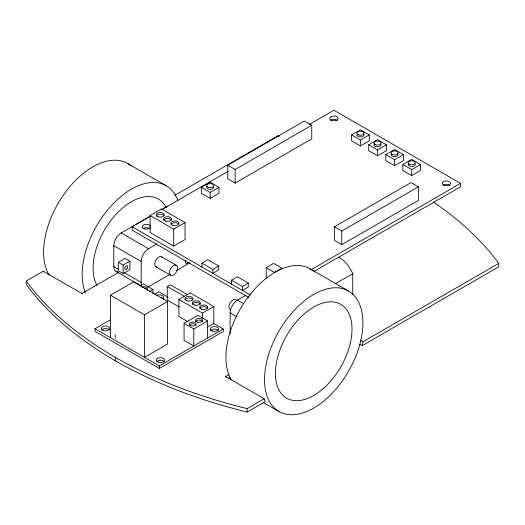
<?xml version="1.0" encoding="UTF-8"?>
<svg xmlns="http://www.w3.org/2000/svg" width="525" height="525" viewBox="0 0 525 525"><rect width="100%" height="100%" fill="white"/><g stroke="black" fill="none" stroke-linecap="round" stroke-linejoin="round"><path stroke-width="0.79" d="M433.65 202.204A416.581 240.509 0 0 1 498.75 263.386L363.202 341.644L362.125 345.667L359.71 344.275M229.071 374.528L225.632 376.51L264.219 398.79L265.296 401.572L247.177 412.033A416.581 240.509 0 0 1 26.25 284.484L26.25 281.078L43.293 271.241L81.88 293.521L82.071 294.053M174.923 195.248L277.823 135.837A416.581 240.509 0 0 1 279.353 136.211M227.784 165.237L304.375 121.019L311.738 125.272L311.738 138.876L235.148 183.094L227.784 178.841L227.784 165.237L235.148 169.49L311.738 125.272M150.124 215.512L161.464 208.97L185.03 222.574L185.03 239.577L173.69 246.127L150.124 232.523L150.124 215.512L173.69 229.123L185.03 222.574M117.771 271.858A10.415 6.011 -60 0 1 113.787 266.602L113.787 245.687A10.415 6.011 -60 0 1 121.15 232.929L150.629 215.913M161.155 209.836L167.475 206.187M248.909 297.55L132.156 230.14L132.156 226.741L150.563 216.11M161.89 209.573L228.441 171.15M309.153 124.55L333.933 110.243L460.596 183.369L460.596 186.775L314.042 271.386M201.331 187.307L210.171 182.208L219.01 187.307L219.01 193.259L210.171 198.365L201.331 193.259L201.331 187.307L210.171 192.412L219.01 187.307M118.282 262.31L125.055 258.398L129.918 261.207L129.918 269.706L123.139 273.617L118.282 270.815L118.282 262.31L123.139 265.118L129.918 261.207M141.697 285.252A10.415 6.011 -60 0 1 141.186 282.417L141.186 261.502A10.415 6.011 -60 0 1 148.549 248.745L156.968 243.882M351.606 134.905L360.445 129.8L369.278 134.905L369.278 140.857L360.445 145.957L351.606 140.857L351.606 134.905L360.445 140.004L369.278 134.905M81.88 293.521L118.296 272.495M368.694 144.769L377.527 139.663L386.367 144.769L386.367 150.721L377.527 155.82L368.694 150.721L368.694 144.769L377.527 149.868L386.367 144.769M110.467 295.175L133.593 281.82L167.613 301.468L167.613 343.98L144.487 357.335L144.487 314.816L110.467 295.175L110.467 337.693M139.808 285.836L143.266 283.841L152.985 289.452L152.985 293.501M170.303 274.109L148.549 286.67A10.415 6.011 -60 0 1 147.886 287.017M176.623 270.467L189.952 262.762M385.777 154.632L394.616 149.527L403.449 154.632L403.449 160.584L394.616 165.683L385.777 160.584L385.777 154.632L394.616 159.731L403.449 154.632M149.527 291.447L152.985 289.452M201.968 263.137L207.861 259.731L218.754 266.024L218.754 269.935L212.868 273.335L212.868 269.423L201.968 263.137L201.968 267.048M179.327 307.04L167.272 300.083L167.272 286.473L170.218 284.773L187.241 294.597M213.34 323.275L223.243 328.991L223.243 331.544L159.318 368.445L94.959 331.288L94.959 328.735L110.585 319.718M154.619 294.295L158.878 291.834L168.072 297.143M212.868 269.423L218.754 266.024M402.859 164.496L411.698 159.39L420.538 164.496L420.538 170.448L411.698 175.547L402.859 170.448L402.859 164.496L411.698 169.595L420.538 164.496M144.487 314.816L167.613 301.468M187.904 321.687L178.894 316.483L178.894 299.473L190.234 292.93L213.8 306.534L213.8 323.538L207.421 327.226M231.499 280.186L237.385 276.78L248.286 283.073L248.286 286.985L242.399 290.384L242.399 286.473L231.499 280.186L231.499 284.097M334.418 226.8L411.003 182.582L418.373 186.834L418.373 200.438L341.782 244.657L334.418 240.404L334.418 226.8L341.782 231.052L418.373 186.834M266.228 267.652L273.591 263.399L281.945 268.216L274.575 272.468L266.228 267.652L266.228 278.152M242.399 286.473L248.286 283.073M207.624 320.998L193.791 328.985L193.791 345.995L184.072 340.384L184.072 323.374L197.912 315.387L207.624 320.998L207.624 338.002M178.894 299.473L202.46 313.084L213.8 306.534M230.14 333.782L230.14 312.861A10.415 6.011 -60 0 1 237.503 300.11L245.93 295.247M311.207 269.62L460.596 183.369M94.959 328.735L159.318 365.899L223.243 328.991M335.153 283.861L352.754 273.702A23.225 13.407 60 0 0 339.058 257.289M228.834 378.066L230.245 377.245M26.25 281.078A416.581 240.509 0 0 0 247.177 408.634L264.219 398.79M362.125 345.667L498.75 266.785L498.75 263.386M127.568 163.459L166.156 185.732M309.908 268.728L348.495 291.007A69.569 40.169 -60 0 1 326.445 398.77A69.569 40.169 -60 0 1 266.195 363.989A69.569 40.169 -60 0 1 348.495 291.007M360.787 340.252L363.202 341.644M132.156 226.741L250.327 294.965M121.15 232.929L148.549 248.745M237.503 300.11L243.83 303.758M161.648 256.837L176.374 265.342A5.729 3.308 -60 0 1 174.562 274.214A5.729 3.308 -60 0 1 169.601 271.353A5.729 3.308 -60 0 1 176.374 265.342M155.918 266.759L170.645 275.264M113.787 245.687L141.186 261.502M230.14 312.861L236.467 316.509M167.272 286.473L184.295 296.303M113.787 266.602L118.703 269.443M124.327 272.685L141.186 282.417M115.946 271.373L141.284 286M184.072 323.374L193.791 328.985M263.491 402.59L278.926 411.502M94.507 286.873L94.251 286.374M225.881 377.219L225.632 376.51M43.483 271.773L43.293 271.241M411.698 169.595L411.698 175.547M394.616 159.731L394.616 165.683M377.527 149.868L377.527 155.82M360.445 140.004L360.445 145.957M352.754 273.702L352.754 294.623M341.782 231.052L341.782 244.657M277.823 135.837L277.823 136.474M247.177 408.634L247.177 412.033M235.148 169.49L235.148 183.094M210.171 192.412L210.171 198.365M202.46 313.084L202.46 318.754M173.69 229.123L173.69 246.127M159.318 365.899L159.318 368.445M123.139 265.118L123.139 273.617M115.218 334.904L115.218 338.303M115.218 357.269L115.218 360.668M157.29 267.008A5.729 3.308 -60 0 1 155.781 260.393A5.729 3.308 -60 0 1 162.382 257.572M188.37 262.185A2.605 1.503 -60 0 1 185.909 263.458A2.605 1.503 -60 0 1 185.778 260.689M230.797 309.848A5.729 3.308 -60 0 1 230.298 302.754A5.729 3.308 -60 0 1 236.611 300.431M192.406 304.231A4.029 2.33 0 0 1 196.35 302.38A4.029 2.33 0 0 1 200.294 304.231M185.036 299.978A4.029 2.33 0 0 1 188.987 298.128A4.029 2.33 0 0 1 192.931 299.978M199.769 308.483A4.029 2.33 0 0 1 203.713 306.633A4.029 2.33 0 0 1 207.657 308.483M142.124 287.3A3.452 1.995 0 0 1 146.783 287.418A3.452 1.995 0 0 1 146.993 290.108M144.697 288.547A3.452 1.995 0 0 1 147.722 290.122M189.289 325.31A3.452 1.995 0 0 1 192.668 323.728A3.452 1.995 0 0 1 196.055 325.31M195.694 321.471A3.452 1.995 0 0 1 198.982 320.086A3.452 1.995 0 0 1 202.269 321.471M156.673 361.712A4.167 2.402 0 0 1 160.296 360.262A4.167 2.402 0 0 1 164.141 361.495M101.738 329.995A4.167 2.402 0 0 1 105.564 328.545A4.167 2.402 0 0 1 109.384 329.995M160.322 297.472A4.167 2.402 0 0 1 163.439 299.092M156.798 295.431A4.167 2.402 0 0 1 162.54 295.654A4.167 2.402 0 0 1 162.415 298.974M210.584 330.586A4.167 2.402 0 0 1 214.403 329.136A4.167 2.402 0 0 1 218.229 330.586M415.019 163.78A3.544 2.047 0 0 1 411.318 166.53A3.544 2.047 0 0 1 408.719 163.393M397.72 153.654A3.544 2.047 0 0 1 394.741 156.673A3.544 2.047 0 0 1 391.394 153.779M380.848 144.053A3.544 2.047 0 0 1 377.147 146.803A3.544 2.047 0 0 1 374.548 143.66M363.549 133.921A3.544 2.047 0 0 1 360.57 136.946A3.544 2.047 0 0 1 357.223 134.052M213.393 186.46A3.544 2.047 0 0 1 210.046 189.354A3.544 2.047 0 0 1 207.06 186.329M163.629 220.27A4.029 2.33 0 0 1 167.573 218.42A4.029 2.33 0 0 1 171.518 220.27M170.993 224.516A4.029 2.33 0 0 1 174.943 222.672A4.029 2.33 0 0 1 178.887 224.516M156.266 216.018A4.029 2.33 0 0 1 160.007 214.167A4.029 2.33 0 0 1 164.049 215.788M143.095 228.598A4.167 2.402 0 0 1 149.494 228.598M443.258 185.233A4.167 2.402 0 0 1 449.656 185.233M330.501 120.448A4.167 2.402 0 0 1 337.365 120.448M231.052 379.66A69.569 40.169 -60 0 1 248.528 296.546A69.569 40.169 -60 0 1 313.313 271.123M85.345 292.602A69.569 40.169 -60 0 1 114.772 202.099A69.569 40.169 -60 0 1 177.949 200.806M49.087 275.021A69.569 40.169 -60 0 1 65.842 191.73A69.569 40.169 -60 0 1 130.974 165.854M97.013 285.338A54.154 31.264 -60 0 1 114.968 215.499A54.154 31.264 -60 0 1 166.208 207.506M126.584 269.023A2.08 1.201 -60 0 0 127.247 265.794A2.08 1.201 -60 0 0 124.779 267.98A2.08 1.201 -60 0 0 126.584 269.023M194.335 305.018A4.029 2.33 0 0 0 200.379 303.004A4.029 2.33 0 0 0 194.335 300.989A4.029 2.33 0 0 0 194.335 305.018M186.966 300.766A4.029 2.33 0 0 0 193.016 298.751A4.029 2.33 0 0 0 186.966 296.737A4.029 2.33 0 0 0 186.966 300.766M201.698 309.271A4.029 2.33 0 0 0 207.743 307.256A4.029 2.33 0 0 0 201.698 305.242A4.029 2.33 0 0 0 201.698 309.271M190.942 325.749A3.452 1.995 0 0 0 196.127 324.023A3.452 1.995 0 0 0 190.942 322.291A3.452 1.995 0 0 0 190.942 325.749M197.256 322.107A3.452 1.995 0 0 0 202.433 320.375A3.452 1.995 0 0 0 197.256 318.649A3.452 1.995 0 0 0 197.256 322.107M158.419 362.197A4.167 2.402 0 0 0 164.666 360.111A4.167 2.402 0 0 0 158.419 358.03A4.167 2.402 0 0 0 158.419 362.197M103.478 330.481A4.167 2.402 0 0 0 109.725 328.394A4.167 2.402 0 0 0 103.478 326.314A4.167 2.402 0 0 0 103.478 330.481M212.323 331.072A4.167 2.402 0 0 0 218.571 328.991A4.167 2.402 0 0 0 212.323 326.911A4.167 2.402 0 0 0 212.323 331.072M409.717 164.489A3.544 2.047 0 0 0 415.229 162.94A3.544 2.047 0 0 0 410.15 160.958A3.544 2.047 0 0 0 409.717 164.489M392.628 154.626A3.544 2.047 0 0 0 398.147 153.077A3.544 2.047 0 0 0 393.067 151.088A3.544 2.047 0 0 0 392.628 154.626M375.546 144.762A3.544 2.047 0 0 0 381.058 143.213A3.544 2.047 0 0 0 375.979 141.225A3.544 2.047 0 0 0 375.546 144.762M358.457 134.899A3.544 2.047 0 0 0 363.976 133.35A3.544 2.047 0 0 0 358.897 131.362A3.544 2.047 0 0 0 358.457 134.899M208.182 187.3A3.544 2.047 0 0 0 213.701 185.752A3.544 2.047 0 0 0 208.622 183.77A3.544 2.047 0 0 0 208.182 187.3M165.559 221.058A4.029 2.33 0 0 0 171.609 219.043A4.029 2.33 0 0 0 165.559 217.028A4.029 2.33 0 0 0 165.559 221.058M172.922 225.31A4.029 2.33 0 0 0 178.973 223.296A4.029 2.33 0 0 0 172.922 221.281A4.029 2.33 0 0 0 172.922 225.31M158.196 216.805A4.029 2.33 0 0 0 164.24 214.791A4.029 2.33 0 0 0 158.196 212.776A4.029 2.33 0 0 0 158.196 216.805M143.85 228.69A4.167 2.402 0 0 0 150.439 226.99A4.167 2.402 0 0 0 144.592 224.543A4.167 2.402 0 0 0 143.85 228.69M444.373 185.456A4.167 2.402 0 0 0 450.621 183.369A4.167 2.402 0 0 0 444.373 181.289A4.167 2.402 0 0 0 444.373 185.456M331.853 120.487A4.167 2.402 0 0 0 338.1 118.407A4.167 2.402 0 0 0 331.853 116.327A4.167 2.402 0 0 0 331.853 120.487M323.623 388.244A54.154 31.264 -60 0 0 340.791 304.356A54.154 31.264 -60 0 0 276.721 361.167A54.154 31.264 -60 0 0 323.623 388.244"/></g></svg>
